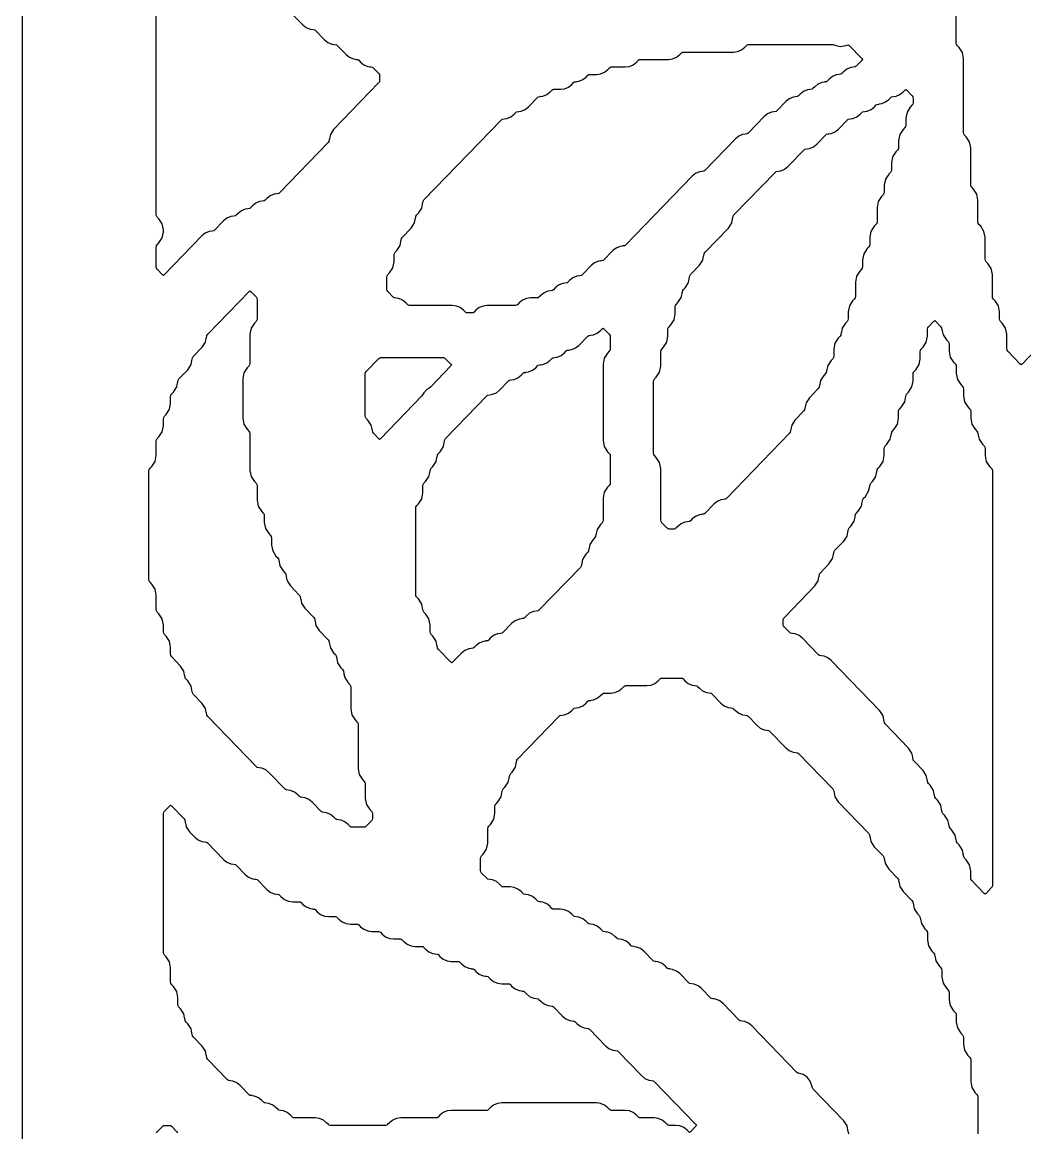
# Model space of a CAD drawing. Header units: millimetres. Extents: x 10 to 410, y 18 to 283.
# Drawn here: x 148 to 179.63, y 51.53 to 86.59 of the extents above; entities that cross this region are included whole.
import ezdxf

# ---------------------------------------------------------------- set-up
doc = ezdxf.new("R2010")
doc.units = ezdxf.units.MM
doc.layers.add('CUT', color=1, linetype='Continuous')

msp = doc.modelspace()

# ---------------------------------------------------------------- linework, layer by layer
at = {"layer": 'CUT'}
for points in [[(198.134, 24), (211.2679, 24), (211.2679, 144), (198.134, 144), (198.134, 147), (190.134, 147), (190.134, 144), (169.134, 144), (169.134, 147), (161.134, 147), (161.134, 144), (148, 144), (148, 24), (161.134, 24), (161.134, 21), (169.134, 21), (169.134, 24), (190.134, 24), (190.134, 21), (198.134, 21)], [(159.5055, 78.1658), (159.5055, 78.5401), (159.5142, 78.5847), (159.539, 78.6229), (159.5925, 78.6782), (159.6965, 78.8383), (159.733, 79.0257), (159.733, 79.2459), (159.7417, 79.2906), (159.7664, 79.3288), (159.8199, 79.3841), (159.924, 79.5442), (159.9484, 79.6698), (159.9512, 79.6692), (159.9691, 79.7612), (159.9939, 79.7993), (160.2748, 80.0899), (160.3788, 80.25), (160.4033, 80.3757), (160.4061, 80.3751), (160.424, 80.4671), (160.4488, 80.5052), (160.5022, 80.5605), (160.6063, 80.7206), (160.6307, 80.8463), (160.6335, 80.8457), (160.6514, 80.9377), (160.6762, 80.9758), (163.1213, 83.5053), (163.1464, 83.5252), (163.2112, 83.5339), (163.2109, 83.5363), (163.2921, 83.5472), (163.4148, 83.5993), (163.5194, 83.6819), (163.5762, 83.7406), (163.6013, 83.7604), (163.6661, 83.7692), (163.6658, 83.7716), (163.7469, 83.7825), (163.8697, 83.8345), (163.9743, 83.9172), (164.2585, 84.2112), (164.2836, 84.231), (164.3484, 84.2398), (164.3481, 84.2422), (164.4293, 84.2531), (164.552, 84.3051), (164.6566, 84.3878), (164.7134, 84.4465), (164.7385, 84.4663), (164.7701, 84.4706), (164.9794, 84.4706), (165.1116, 84.4884), (165.2343, 84.5404), (165.3389, 84.6231), (165.3957, 84.6818), (165.4208, 84.7016), (165.4856, 84.7103), (165.4853, 84.7127), (165.5665, 84.7237), (165.6892, 84.7757), (165.7938, 84.8584), (165.8506, 84.9171), (165.8757, 84.9369), (165.9073, 84.9412), (166.1166, 84.9412), (166.2488, 84.959), (166.3715, 85.011), (166.4761, 85.0937), (166.5329, 85.1524), (166.558, 85.1722), (166.5896, 85.1765), (167.0264, 85.1765), (167.1585, 85.1942), (167.2813, 85.2463), (167.3859, 85.329), (167.4427, 85.3877), (167.4677, 85.4075), (167.4994, 85.4118), (168.391, 85.4118), (168.5232, 85.4295), (168.6459, 85.4816), (168.7505, 85.5643), (168.8073, 85.623), (168.8324, 85.6428), (168.8641, 85.6471), (170.438, 85.6471), (170.5701, 85.6648), (170.6929, 85.7169), (170.7975, 85.7996), (170.8543, 85.8583), (170.8793, 85.8781), (170.911, 85.8824), (173.5733, 85.8824), (173.6056, 85.878), (173.6354, 85.8654), (173.8106, 85.8261), (173.9884, 85.8512), (174.0605, 85.8752), (174.0896, 85.8534), (174.4898, 85.4394), (174.5094, 85.4118), (174.4898, 85.3841), (174.3124, 85.2005), (174.2873, 85.1807), (174.2225, 85.172), (174.2228, 85.1696), (174.1416, 85.1587), (174.0189, 85.1066), (173.9143, 85.024), (173.8575, 84.9653), (173.8324, 84.9454), (173.7676, 84.9367), (173.7679, 84.9343), (173.6868, 84.9234), (173.564, 84.8713), (173.4594, 84.7887), (173.4026, 84.73), (173.3776, 84.7101), (173.3127, 84.7014), (173.313, 84.699), (173.2319, 84.6881), (173.1091, 84.636), (173.0045, 84.5534), (172.9478, 84.4947), (172.9227, 84.4748), (172.8578, 84.4661), (172.8581, 84.4637), (172.777, 84.4528), (172.6543, 84.4007), (172.5496, 84.3181), (172.4929, 84.2594), (172.4678, 84.2396), (172.4029, 84.2308), (172.4033, 84.2284), (172.3221, 84.2175), (172.1994, 84.1655), (172.0948, 84.0828), (171.8106, 83.7888), (171.7855, 83.769), (171.7206, 83.7602), (171.7209, 83.7578), (171.6398, 83.7469), (171.5171, 83.6949), (171.4124, 83.6122), (170.9008, 83.0829), (170.8757, 83.0631), (170.8109, 83.0544), (170.8112, 83.052), (170.73, 83.041), (170.6073, 82.989), (170.5027, 82.9063), (169.5362, 81.9064), (169.5111, 81.8866), (169.4462, 81.8779), (169.4465, 81.8755), (169.3654, 81.8646), (169.2427, 81.8125), (169.138, 81.7299), (167.0343, 79.5535), (167.0092, 79.5337), (166.9444, 79.5249), (166.9447, 79.5226), (166.8636, 79.5116), (166.7408, 79.4596), (166.6362, 79.3769), (166.352, 79.0829), (166.3269, 79.0631), (166.2621, 79.0544), (166.2624, 79.052), (166.1812, 79.041), (166.0585, 78.989), (165.9539, 78.9063), (165.6697, 78.6123), (165.6446, 78.5925), (165.5797, 78.5838), (165.5801, 78.5814), (165.4989, 78.5705), (165.3762, 78.5184), (165.2716, 78.4357), (165.2148, 78.377), (165.1897, 78.3572), (165.1249, 78.3485), (165.1252, 78.3461), (165.044, 78.3352), (164.9213, 78.2831), (164.8167, 78.2004), (164.7599, 78.1417), (164.7348, 78.1219), (164.67, 78.1132), (164.6703, 78.1108), (164.5892, 78.0999), (164.4664, 78.0478), (164.3618, 77.9651), (164.305, 77.9064), (164.28, 77.8866), (164.2483, 77.8824), (164.039, 77.8824), (163.9068, 77.8646), (163.7841, 77.8125), (163.6795, 77.7299), (163.6227, 77.6711), (163.5976, 77.6513), (163.566, 77.6471), (162.6743, 77.6471), (162.5422, 77.6293), (162.4195, 77.5772), (162.3148, 77.4946), (162.2581, 77.4358), (162.233, 77.416), (162.2013, 77.4118), (162.0408, 77.4118), (162.0092, 77.416), (161.9841, 77.4358), (161.9273, 77.4946), (161.8227, 77.5772), (161.7, 77.6293), (161.5678, 77.6471), (160.2213, 77.6471), (160.1897, 77.6513), (160.1646, 77.6711), (160.1078, 77.7299), (160.0032, 77.8125), (159.8804, 77.8646), (159.7993, 77.8755), (159.7996, 77.8779), (159.7348, 77.8866), (159.7097, 77.9064), (159.539, 78.083), (159.5142, 78.1212)], [(168.1482, 70.8717), (168.1482, 72.5037), (168.1118, 72.6911), (168.0078, 72.8512), (167.9543, 72.9065), (167.9295, 72.9447), (167.9208, 72.9894), (167.9208, 75.2459), (167.9295, 75.2906), (167.9543, 75.3288), (168.0078, 75.3841), (168.1118, 75.5442), (168.1482, 75.7316), (168.1482, 76.1871), (168.1569, 76.2318), (168.1817, 76.2699), (168.2352, 76.3252), (168.3392, 76.4853), (168.3757, 76.6727), (168.3757, 76.893), (168.3844, 76.9377), (168.4092, 76.9758), (168.4626, 77.0311), (168.5667, 77.1912), (168.6031, 77.3786), (168.6031, 77.5989), (168.6118, 77.6435), (168.6366, 77.6817), (168.6901, 77.737), (168.7941, 77.8971), (168.8186, 78.0227), (168.8214, 78.0222), (168.8393, 78.1141), (168.8641, 78.1523), (168.9175, 78.2076), (169.0216, 78.3677), (169.046, 78.4933), (169.0488, 78.4928), (169.0667, 78.5847), (169.0915, 78.6229), (169.3724, 78.9135), (169.4764, 79.0736), (169.5009, 79.1992), (169.5037, 79.1987), (169.5216, 79.2906), (169.5464, 79.3288), (170.2822, 80.0899), (170.3862, 80.25), (170.4106, 80.3757), (170.4135, 80.3751), (170.4313, 80.4671), (170.4561, 80.5052), (171.764, 81.8583), (171.7891, 81.8781), (171.854, 81.8868), (171.8536, 81.8892), (171.9348, 81.9001), (172.0575, 81.9522), (172.1621, 82.0349), (172.6738, 82.5642), (172.6989, 82.584), (172.7637, 82.5927), (172.7634, 82.5951), (172.8445, 82.606), (172.9673, 82.6581), (173.0719, 82.7407), (173.3561, 83.0347), (173.3812, 83.0546), (173.446, 83.0633), (173.4457, 83.0657), (173.5269, 83.0766), (173.6496, 83.1287), (173.7542, 83.2113), (174.0384, 83.5053), (174.0635, 83.5252), (174.1284, 83.5339), (174.128, 83.5363), (174.2092, 83.5472), (174.3319, 83.5993), (174.4365, 83.6819), (174.4933, 83.7406), (174.5184, 83.7604), (174.5832, 83.7692), (174.5829, 83.7716), (174.6641, 83.7825), (174.7868, 83.8345), (174.8914, 83.9172), (174.9482, 83.9759), (174.9733, 83.9957), (175.0381, 84.0045), (175.0378, 84.0069), (175.1189, 84.0178), (175.2417, 84.0698), (175.3463, 84.1525), (175.4031, 84.2112), (175.4281, 84.231), (175.493, 84.2398), (175.4927, 84.2422), (175.5738, 84.2531), (175.6966, 84.3051), (175.8012, 84.3878), (175.8533, 84.4417), (175.8812, 84.4626), (175.9092, 84.4417), (176.0752, 84.2699), (176.1, 84.2318), (176.1087, 84.1871), (176.1087, 84.0482), (176.1, 84.0035), (176.0752, 83.9654), (176.0217, 83.9101), (175.9177, 83.75), (175.8812, 83.5626), (175.8812, 83.3423), (175.8725, 83.2976), (175.8477, 83.2595), (175.7943, 83.2042), (175.6902, 83.0441), (175.6538, 82.8567), (175.6538, 82.6364), (175.6451, 82.5917), (175.6203, 82.5536), (175.5668, 82.4983), (175.4628, 82.3382), (175.4263, 82.1508), (175.4263, 81.9305), (175.4176, 81.8859), (175.3929, 81.8477), (175.3394, 81.7924), (175.2353, 81.6323), (175.1989, 81.4449), (175.1989, 81.2246), (175.1902, 81.18), (175.1654, 81.1418), (175.1119, 81.0865), (175.0079, 80.9264), (174.9715, 80.739), (174.9715, 80.2835), (174.9628, 80.2388), (174.938, 80.2007), (174.8845, 80.1453), (174.7805, 79.9853), (174.744, 79.7978), (174.744, 79.5776), (174.7353, 79.5329), (174.7105, 79.4948), (174.6571, 79.4395), (174.553, 79.2794), (174.5166, 79.092), (174.5166, 78.8717), (174.5079, 78.827), (174.4831, 78.7889), (174.4296, 78.7336), (174.3256, 78.5735), (174.2891, 78.3861), (174.2891, 77.9305), (174.2804, 77.8859), (174.2556, 77.8477), (174.2022, 77.7924), (174.0981, 77.6323), (174.0617, 77.4449), (174.0617, 77.2246), (174.053, 77.18), (174.0282, 77.1418), (173.9747, 77.0865), (173.8707, 76.9264), (173.8463, 76.8008), (173.8434, 76.8013), (173.8256, 76.7094), (173.8008, 76.6712), (173.7473, 76.6159), (173.6433, 76.4558), (173.6068, 76.2684), (173.6068, 76.0482), (173.5981, 76.0035), (173.5733, 75.9654), (173.5199, 75.9101), (173.4158, 75.75), (173.3914, 75.6243), (173.3886, 75.6249), (173.3707, 75.5329), (173.3459, 75.4948), (173.2924, 75.4395), (173.1884, 75.2794), (173.1639, 75.1537), (173.1611, 75.1543), (173.1432, 75.0623), (173.1184, 75.0242), (172.8375, 74.7336), (172.7335, 74.5735), (172.7091, 74.4479), (172.7062, 74.4484), (172.6884, 74.3565), (172.6636, 74.3183), (172.3827, 74.0277), (172.2786, 73.8676), (172.2542, 73.742), (172.2514, 73.7425), (172.2335, 73.6506), (172.2087, 73.6124), (170.2185, 71.5535), (170.1934, 71.5337), (170.1285, 71.5249), (170.1289, 71.5226), (170.0477, 71.5116), (169.925, 71.4596), (169.8204, 71.3769), (169.5362, 71.0829), (169.5111, 71.0631), (169.4462, 71.0544), (169.4465, 71.052), (169.3654, 71.041), (169.2427, 70.989), (169.138, 70.9063), (169.0813, 70.8476), (169.0562, 70.8278), (168.9913, 70.8191), (168.9917, 70.8167), (168.9105, 70.8058), (168.7878, 70.7537), (168.6832, 70.671), (168.6264, 70.6123), (168.6013, 70.5925), (168.5696, 70.5882), (168.4092, 70.5882), (168.3775, 70.5925), (168.3524, 70.6123), (168.1817, 70.7889), (168.1569, 70.827)], [(153.2241, 75.6194), (153.3282, 75.7794), (153.3526, 75.9051), (153.3554, 75.9045), (153.3733, 75.9965), (153.3981, 76.0346), (153.679, 76.3252), (153.7831, 76.4853), (153.8075, 76.611), (153.8103, 76.6104), (153.8282, 76.7024), (153.853, 76.7405), (155.1562, 78.0887), (155.1842, 78.1096), (155.2121, 78.0887), (155.3781, 77.917), (155.4029, 77.8788), (155.4116, 77.8342), (155.4116, 77.2246), (155.4029, 77.18), (155.3781, 77.1418), (155.3247, 77.0865), (155.2206, 76.9264), (155.1842, 76.739), (155.1842, 75.8129), (155.1755, 75.7682), (155.1507, 75.7301), (155.0972, 75.6748), (154.9932, 75.5147), (154.9567, 75.3273), (154.9567, 74.0845), (154.9932, 73.8971), (155.0972, 73.737), (155.1507, 73.6817), (155.1755, 73.6435), (155.1842, 73.5989), (155.1842, 72.4374), (155.2206, 72.25), (155.3247, 72.0899), (155.3781, 72.0346), (155.4029, 71.9965), (155.4116, 71.9518), (155.4116, 71.4963), (155.4481, 71.3089), (155.5521, 71.1488), (155.6056, 71.0935), (155.6304, 71.0553), (155.639, 71.0106), (155.639, 70.7904), (155.6755, 70.603), (155.7795, 70.4429), (155.833, 70.3876), (155.8578, 70.3494), (155.8665, 70.3048), (155.8665, 70.0845), (155.9029, 69.8971), (156.007, 69.737), (156.0604, 69.6817), (156.0852, 69.6435), (156.1031, 69.5516), (156.1059, 69.5521), (156.1304, 69.4265), (156.2344, 69.2664), (156.2879, 69.2111), (156.3127, 69.173), (156.3306, 69.081), (156.3334, 69.0816), (156.3578, 68.9559), (156.4619, 68.7958), (156.7428, 68.5052), (156.7676, 68.4671), (156.7854, 68.3751), (156.7883, 68.3757), (156.8127, 68.25), (156.9167, 68.0899), (157.1976, 67.7993), (157.2224, 67.7612), (157.2403, 67.6692), (157.2431, 67.6698), (157.2676, 67.5442), (157.3716, 67.3841), (157.6525, 67.0935), (157.6773, 67.0553), (157.6952, 66.9634), (157.698, 66.9639), (157.7225, 66.8383), (157.8265, 66.6782), (157.88, 66.6229), (157.9048, 66.5847), (157.9226, 66.4928), (157.9255, 66.4933), (157.9499, 66.3677), (158.0539, 66.2076), (158.1074, 66.1523), (158.1322, 66.1141), (158.1501, 66.0222), (158.1529, 66.0227), (158.1773, 65.8971), (158.2814, 65.737), (158.3348, 65.6817), (158.3596, 65.6435), (158.3683, 65.5989), (158.3683, 64.908), (158.4048, 64.7206), (158.5088, 64.5605), (158.5623, 64.5052), (158.5871, 64.4671), (158.5958, 64.4224), (158.5958, 63.0257), (158.6322, 62.8383), (158.7363, 62.6782), (158.7897, 62.6229), (158.8145, 62.5847), (158.8232, 62.5401), (158.8232, 62.0845), (158.8597, 61.8971), (158.9637, 61.737), (159.0172, 61.6817), (159.042, 61.6435), (159.0506, 61.5989), (159.0506, 61.4599), (159.042, 61.4153), (159.0172, 61.3771), (158.8465, 61.2005), (158.8214, 61.1807), (158.7897, 61.1765), (158.4018, 61.1765), (158.3701, 61.1807), (158.3451, 61.2005), (158.2883, 61.2593), (158.1837, 61.3419), (158.0609, 61.394), (157.9798, 61.4049), (157.9801, 61.4073), (157.9153, 61.416), (157.8902, 61.4358), (157.8334, 61.4946), (157.7288, 61.5772), (157.606, 61.6293), (157.5249, 61.6402), (157.5252, 61.6426), (157.4604, 61.6513), (157.4353, 61.6711), (157.1511, 61.9651), (157.0465, 62.0478), (156.9237, 62.0999), (156.8426, 62.1108), (156.8429, 62.1132), (156.7781, 62.1219), (156.753, 62.1417), (156.6962, 62.2004), (156.5916, 62.2831), (156.4688, 62.3352), (156.3877, 62.3461), (156.388, 62.3485), (156.3232, 62.3572), (156.2981, 62.377), (155.7864, 62.9063), (155.6818, 62.989), (155.5591, 63.041), (155.4779, 63.052), (155.4783, 63.0544), (155.4134, 63.0631), (155.3883, 63.0829), (153.853, 64.6712), (153.8282, 64.7094), (153.8103, 64.8013), (153.8075, 64.8008), (153.7831, 64.9264), (153.679, 65.0865), (153.3981, 65.3771), (153.3733, 65.4153), (153.3554, 65.5072), (153.3526, 65.5067), (153.3282, 65.6323), (153.2241, 65.7924), (153.1707, 65.8477), (153.1459, 65.8859), (153.128, 65.9778), (153.1252, 65.9773), (153.1007, 66.1029), (152.9967, 66.263), (152.7158, 66.5536), (152.691, 66.5917), (152.6823, 66.6364), (152.6823, 66.8567), (152.6459, 67.0441), (152.5418, 67.2042), (152.4884, 67.2595), (152.4636, 67.2976), (152.4549, 67.3423), (152.4549, 67.5626), (152.4184, 67.75), (152.3144, 67.9101), (152.2609, 67.9654), (152.2361, 68.0035), (152.2274, 68.0482), (152.2274, 68.5037), (152.191, 68.6911), (152.0869, 68.8512), (152.0335, 68.9065), (152.0087, 68.9447), (152, 68.9894), (152, 72.4224), (152.0087, 72.4671), (152.0335, 72.5052), (152.0869, 72.5605), (152.191, 72.7206), (152.2274, 72.908), (152.2274, 73.3636), (152.2361, 73.4083), (152.2609, 73.4464), (152.3144, 73.5017), (152.4184, 73.6618), (152.4549, 73.8492), (152.4549, 74.0695), (152.4636, 74.1141), (152.4884, 74.1523), (152.5418, 74.2076), (152.6459, 74.3677), (152.6823, 74.5551), (152.6823, 74.7754), (152.691, 74.82), (152.7158, 74.8582), (152.7693, 74.9135), (152.8733, 75.0736), (152.8977, 75.1992), (152.9006, 75.1987), (152.9184, 75.2906), (152.9432, 75.3288)], [(172.0147, 67.5776), (172.0147, 67.7165), (172.0234, 67.7612), (172.0482, 67.7993), (173.0114, 68.7958), (173.1155, 68.9559), (173.1399, 69.0816), (173.1427, 69.081), (173.1606, 69.173), (173.1854, 69.2111), (173.4663, 69.5017), (173.5704, 69.6618), (173.5948, 69.7874), (173.5976, 69.7869), (173.6155, 69.8788), (173.6403, 69.917), (173.9212, 70.2076), (174.0252, 70.3677), (174.0497, 70.4933), (174.0525, 70.4928), (174.0704, 70.5847), (174.0952, 70.6229), (174.1486, 70.6782), (174.2527, 70.8383), (174.2771, 70.9639), (174.2799, 70.9634), (174.2978, 71.0553), (174.3226, 71.0935), (174.3761, 71.1488), (174.4801, 71.3089), (174.5046, 71.4345), (174.5074, 71.4339), (174.5253, 71.5259), (174.5501, 71.564), (174.6035, 71.6194), (174.7076, 71.7794), (174.732, 71.9051), (174.7348, 71.9045), (174.7527, 71.9965), (174.7775, 72.0346), (174.831, 72.0899), (174.935, 72.25), (174.9594, 72.3757), (174.9623, 72.3751), (174.9801, 72.4671), (175.0049, 72.5052), (175.0584, 72.5605), (175.1624, 72.7206), (175.1989, 72.908), (175.1989, 73.1283), (175.2076, 73.173), (175.2324, 73.2111), (175.2858, 73.2664), (175.3899, 73.4265), (175.4143, 73.5521), (175.4171, 73.5516), (175.435, 73.6435), (175.4598, 73.6817), (175.5133, 73.737), (175.6173, 73.8971), (175.6538, 74.0845), (175.6538, 74.3048), (175.6625, 74.3494), (175.6873, 74.3876), (175.7407, 74.4429), (175.8448, 74.603), (175.8692, 74.7286), (175.872, 74.7281), (175.8899, 74.82), (175.9147, 74.8582), (175.9682, 74.9135), (176.0722, 75.0736), (176.1087, 75.261), (176.1087, 75.4812), (176.1173, 75.5259), (176.1421, 75.564), (176.1956, 75.6194), (176.2996, 75.7794), (176.3361, 75.9669), (176.3361, 76.1871), (176.3448, 76.2318), (176.3696, 76.2699), (176.423, 76.3252), (176.5271, 76.4853), (176.5635, 76.6727), (176.5635, 76.893), (176.5722, 76.9377), (176.597, 76.9758), (176.763, 77.1476), (176.791, 77.1685), (176.8189, 77.1476), (176.9849, 76.9758), (177.0097, 76.9377), (177.0276, 76.8457), (177.0304, 76.8463), (177.0549, 76.7206), (177.1589, 76.5605), (177.2124, 76.5052), (177.2372, 76.4671), (177.2459, 76.4224), (177.2459, 76.2022), (177.2823, 76.0147), (177.3864, 75.8547), (177.4398, 75.7993), (177.4646, 75.7612), (177.4733, 75.7165), (177.4733, 75.4963), (177.5097, 75.3089), (177.6138, 75.1488), (177.6673, 75.0935), (177.692, 75.0553), (177.7007, 75.0106), (177.7007, 74.7904), (177.7372, 74.603), (177.8412, 74.4429), (177.8947, 74.3876), (177.9195, 74.3494), (177.9282, 74.3048), (177.9282, 74.0845), (177.9646, 73.8971), (178.0687, 73.737), (178.1221, 73.6817), (178.1469, 73.6435), (178.1648, 73.5516), (178.1676, 73.5521), (178.1921, 73.4265), (178.2961, 73.2664), (178.3496, 73.2111), (178.3744, 73.173), (178.3831, 73.1283), (178.3831, 72.908), (178.4195, 72.7206), (178.5236, 72.5605), (178.577, 72.5052), (178.6018, 72.4671), (178.6105, 72.4224), (178.6105, 59.3423), (178.6018, 59.2976), (178.577, 59.2595), (178.411, 59.0877), (178.3831, 59.0668), (178.3551, 59.0877), (177.9617, 59.4948), (177.9369, 59.5329), (177.9282, 59.5776), (177.9282, 59.7978), (177.8917, 59.9853), (177.7877, 60.1453), (177.7342, 60.2007), (177.7094, 60.2388), (177.6915, 60.3308), (177.6887, 60.3302), (177.6643, 60.4558), (177.5602, 60.6159), (177.5068, 60.6712), (177.482, 60.7094), (177.4641, 60.8013), (177.4613, 60.8008), (177.4368, 60.9264), (177.3328, 61.0865), (177.2793, 61.1418), (177.2545, 61.18), (177.2367, 61.2719), (177.2338, 61.2714), (177.2094, 61.397), (177.1054, 61.5571), (177.0519, 61.6124), (177.0271, 61.6506), (177.0092, 61.7425), (177.0064, 61.742), (176.982, 61.8676), (176.8779, 62.0277), (176.8245, 62.083), (176.7997, 62.1212), (176.7818, 62.2131), (176.779, 62.2126), (176.7545, 62.3382), (176.6505, 62.4983), (176.597, 62.5536), (176.5722, 62.5917), (176.5543, 62.6837), (176.5515, 62.6832), (176.5271, 62.8088), (176.423, 62.9689), (176.1421, 63.2595), (176.1173, 63.2976), (176.0995, 63.3896), (176.0966, 63.389), (176.0722, 63.5147), (175.9682, 63.6748), (175.2324, 64.436), (175.2076, 64.4741), (175.1897, 64.5661), (175.1869, 64.5655), (175.1624, 64.6911), (175.0584, 64.8512), (173.5268, 66.4357), (173.4222, 66.5184), (173.2994, 66.5705), (173.2183, 66.5814), (173.2186, 66.5838), (173.1537, 66.5925), (173.1287, 66.6123), (172.617, 67.1416), (172.5124, 67.2243), (172.3897, 67.2763), (172.3085, 67.2873), (172.3088, 67.2897), (172.244, 67.2984), (172.2189, 67.3182), (172.0482, 67.4948), (172.0234, 67.5329)], [(160.424, 68.4741), (160.4153, 68.5188), (160.4153, 71.2459), (160.424, 71.2906), (160.4488, 71.3288), (160.5022, 71.3841), (160.6063, 71.5442), (160.6427, 71.7316), (160.6427, 71.9518), (160.6514, 71.9965), (160.6762, 72.0346), (160.7297, 72.0899), (160.8337, 72.25), (160.8581, 72.3757), (160.861, 72.3751), (160.8789, 72.4671), (160.9036, 72.5052), (160.9571, 72.5605), (161.0612, 72.7206), (161.0856, 72.8463), (161.0884, 72.8457), (161.1063, 72.9377), (161.1311, 72.9758), (161.1845, 73.0311), (161.2886, 73.1912), (161.313, 73.3168), (161.3158, 73.3163), (161.3337, 73.4083), (161.3585, 73.4464), (162.6664, 74.7995), (162.6915, 74.8193), (162.7564, 74.828), (162.756, 74.8304), (162.8372, 74.8413), (162.9599, 74.8934), (163.0645, 74.976), (163.3487, 75.27), (163.3738, 75.2899), (163.4387, 75.2986), (163.4383, 75.301), (163.5195, 75.3119), (163.6422, 75.364), (163.7469, 75.4466), (163.8036, 75.5053), (163.8287, 75.5252), (163.8936, 75.5339), (163.8932, 75.5363), (163.9744, 75.5472), (164.0971, 75.5993), (164.2017, 75.6819), (164.2585, 75.7406), (164.2836, 75.7604), (164.3484, 75.7692), (164.3481, 75.7716), (164.4293, 75.7825), (164.552, 75.8345), (164.6566, 75.9172), (164.7134, 75.9759), (164.7385, 75.9957), (164.8033, 76.0045), (164.803, 76.0069), (164.8841, 76.0178), (165.0069, 76.0698), (165.1115, 76.1525), (165.1683, 76.2112), (165.1933, 76.231), (165.2582, 76.2398), (165.2579, 76.2422), (165.339, 76.2531), (165.4618, 76.3051), (165.5664, 76.3878), (165.8506, 76.6818), (165.8757, 76.7016), (165.9405, 76.7103), (165.9402, 76.7127), (166.0213, 76.7237), (166.1441, 76.7757), (166.2487, 76.8584), (166.3008, 76.9123), (166.3287, 76.9332), (166.3567, 76.9123), (166.5227, 76.7405), (166.5475, 76.7024), (166.5562, 76.6577), (166.5562, 76.2835), (166.5475, 76.2388), (166.5227, 76.2007), (166.4692, 76.1453), (166.3652, 75.9853), (166.3287, 75.7978), (166.3287, 73.3786), (166.3652, 73.1912), (166.4692, 73.0311), (166.5227, 72.9758), (166.5475, 72.9377), (166.5562, 72.893), (166.5562, 72.0482), (166.5475, 72.0035), (166.5227, 71.9654), (166.4692, 71.9101), (166.3652, 71.75), (166.3287, 71.5626), (166.3287, 70.8717), (166.32, 70.827), (166.2952, 70.7889), (166.2418, 70.7336), (166.1377, 70.5735), (166.1133, 70.4479), (166.1105, 70.4484), (166.0926, 70.3565), (166.0678, 70.3183), (166.0143, 70.263), (165.9103, 70.1029), (165.8859, 69.9773), (165.883, 69.9778), (165.8652, 69.8859), (165.8404, 69.8477), (165.7869, 69.7924), (165.6829, 69.6323), (165.6584, 69.5067), (165.6556, 69.5072), (165.6377, 69.4153), (165.6129, 69.3771), (164.305, 68.0241), (164.28, 68.0043), (164.2151, 67.9955), (164.2154, 67.9931), (164.1343, 67.9822), (164.0115, 67.9302), (163.9069, 67.8475), (163.8502, 67.7888), (163.8251, 67.769), (163.7602, 67.7602), (163.7605, 67.7578), (163.6794, 67.7469), (163.5567, 67.6949), (163.452, 67.6122), (163.1678, 67.3182), (163.1428, 67.2984), (163.0779, 67.2897), (163.0782, 67.2873), (162.9971, 67.2763), (162.8743, 67.2243), (162.7697, 67.1416), (162.713, 67.0829), (162.6879, 67.0631), (162.623, 67.0544), (162.6233, 67.052), (162.5422, 67.041), (162.4195, 66.989), (162.3148, 66.9063), (162.2581, 66.8476), (162.233, 66.8278), (162.1681, 66.8191), (162.1685, 66.8167), (162.0873, 66.8058), (161.9646, 66.7537), (161.86, 66.671), (161.5804, 66.3818), (161.5525, 66.361), (161.5245, 66.3818), (161.1311, 66.7889), (161.1063, 66.827), (161.0884, 66.919), (161.0856, 66.9184), (161.0612, 67.0441), (160.9571, 67.2042), (160.9036, 67.2595), (160.8789, 67.2976), (160.8702, 67.3423), (160.8702, 67.5626), (160.8337, 67.75), (160.7297, 67.9101), (160.6762, 67.9654), (160.6514, 68.0035), (160.6335, 68.0955), (160.6307, 68.0949), (160.6063, 68.2206), (160.5022, 68.3806), (160.4488, 68.436)], [(158.8319, 74.1212), (158.8232, 74.1658), (158.8232, 75.4812), (158.8319, 75.5259), (158.8567, 75.564), (159.2548, 75.9759), (159.2799, 75.9957), (159.3116, 76), (161.2916, 76), (161.3232, 75.9957), (161.3483, 75.9759), (161.5257, 75.7924), (161.5453, 75.7647), (161.5257, 75.737), (160.8934, 75.0829), (160.8368, 75.0382), (160.7712, 74.998), (160.6732, 74.8873), (160.6092, 74.7889), (159.306, 73.4407), (159.2781, 73.4198), (159.2501, 73.4407), (159.0841, 73.6124), (159.0593, 73.6506), (159.0414, 73.7425), (159.0386, 73.742), (159.0142, 73.8676), (158.9101, 74.0277), (158.8567, 74.083)], [(153.1464, 61.3163), (153.1492, 61.3168), (153.1737, 61.1912), (153.2777, 61.0311), (153.4447, 60.8584), (153.5493, 60.7757), (153.672, 60.7237), (153.7532, 60.7127), (153.7529, 60.7103), (153.8177, 60.7016), (153.8428, 60.6818), (154.3544, 60.1525), (154.4591, 60.0698), (154.5818, 60.0178), (154.6629, 60.0069), (154.6626, 60.0045), (154.7275, 59.9957), (154.7526, 59.9759), (155.0368, 59.6819), (155.1414, 59.5993), (155.2641, 59.5472), (155.3453, 59.5363), (155.3449, 59.5339), (155.4098, 59.5252), (155.4349, 59.5053), (155.7191, 59.2113), (155.8237, 59.1287), (155.9464, 59.0766), (156.0276, 59.0657), (156.0273, 59.0633), (156.0921, 59.0546), (156.1172, 59.0347), (156.174, 58.976), (156.2786, 58.8934), (156.4013, 58.8413), (156.5335, 58.8235), (156.7428, 58.8235), (156.7744, 58.8193), (156.7995, 58.7995), (156.8563, 58.7407), (156.9609, 58.6581), (157.0836, 58.606), (157.1648, 58.5951), (157.1645, 58.5927), (157.2293, 58.584), (157.2544, 58.5642), (157.3112, 58.5054), (157.4158, 58.4228), (157.5385, 58.3707), (157.6707, 58.3529), (157.88, 58.3529), (157.9116, 58.3487), (157.9367, 58.3289), (157.9935, 58.2701), (158.0981, 58.1875), (158.2208, 58.1354), (158.353, 58.1176), (158.5623, 58.1176), (158.594, 58.1134), (158.619, 58.0936), (158.6758, 58.0349), (158.7804, 57.9522), (158.9032, 57.9001), (159.0353, 57.8824), (159.2446, 57.8824), (159.2763, 57.8781), (159.3014, 57.8583), (159.3581, 57.7996), (159.4627, 57.7169), (159.5855, 57.6648), (159.7176, 57.6471), (159.9269, 57.6471), (159.9586, 57.6428), (159.9837, 57.623), (160.0404, 57.5643), (160.1451, 57.4816), (160.2678, 57.4295), (160.3999, 57.4118), (160.6092, 57.4118), (160.6409, 57.4075), (160.666, 57.3877), (160.7228, 57.329), (160.8274, 57.2463), (160.9501, 57.1942), (161.0313, 57.1833), (161.0309, 57.1809), (161.0958, 57.1722), (161.1209, 57.1524), (161.1776, 57.0937), (161.2823, 57.011), (161.405, 56.959), (161.5371, 56.9412), (161.7464, 56.9412), (161.7781, 56.9369), (161.8032, 56.9171), (161.86, 56.8584), (161.9646, 56.7757), (162.0873, 56.7237), (162.1685, 56.7127), (162.1681, 56.7103), (162.233, 56.7016), (162.2581, 56.6818), (162.3148, 56.6231), (162.4195, 56.5404), (162.5422, 56.4884), (162.6233, 56.4774), (162.623, 56.4751), (162.6879, 56.4663), (162.713, 56.4465), (162.7697, 56.3878), (162.8743, 56.3051), (162.9971, 56.2531), (163.1292, 56.2353), (163.3385, 56.2353), (163.3702, 56.231), (163.3953, 56.2112), (163.452, 56.1525), (163.5567, 56.0698), (163.6794, 56.0178), (163.7605, 56.0069), (163.7602, 56.0045), (163.8251, 55.9957), (163.8502, 55.9759), (163.9069, 55.9172), (164.0115, 55.8345), (164.1343, 55.7825), (164.2154, 55.7716), (164.2151, 55.7692), (164.28, 55.7604), (164.305, 55.7406), (164.3618, 55.6819), (164.4664, 55.5993), (164.5892, 55.5472), (164.6703, 55.5363), (164.67, 55.5339), (164.7348, 55.5252), (164.7599, 55.5053), (165.0441, 55.2113), (165.1487, 55.1287), (165.2715, 55.0766), (165.3526, 55.0657), (165.3523, 55.0633), (165.4172, 55.0546), (165.4422, 55.0347), (165.499, 54.976), (165.6036, 54.8934), (165.7264, 54.8413), (165.8075, 54.8304), (165.8072, 54.828), (165.872, 54.8193), (165.8971, 54.7995), (166.4088, 54.2701), (166.5134, 54.1875), (166.6361, 54.1354), (166.7173, 54.1245), (166.7169, 54.1221), (166.7818, 54.1134), (166.8069, 54.0936), (167.546, 53.329), (167.6506, 53.2463), (167.7733, 53.1942), (167.8545, 53.1833), (167.8541, 53.1809), (167.919, 53.1722), (167.9441, 53.1524), (169.2587, 51.7924), (169.2782, 51.7647), (169.2587, 51.737), (169.086, 51.5583), (169.058, 51.5374), (169.0301, 51.5583), (168.978, 51.6122), (168.8734, 51.6949), (168.7506, 51.7469), (168.6185, 51.7647), (168.4092, 51.7647), (168.3775, 51.769), (168.3524, 51.7888), (168.2957, 51.8475), (168.191, 51.9302), (168.0683, 51.9822), (167.9362, 52), (167.4994, 52), (167.4677, 52.0043), (167.4427, 52.0241), (167.3859, 52.0828), (167.2813, 52.1655), (167.1585, 52.2175), (167.0264, 52.2353), (166.5896, 52.2353), (166.558, 52.2396), (166.5329, 52.2594), (166.4761, 52.3181), (166.3715, 52.4007), (166.2488, 52.4528), (166.1166, 52.4706), (163.1292, 52.4706), (162.9971, 52.4528), (162.8743, 52.4007), (162.7697, 52.3181), (162.713, 52.2594), (162.6879, 52.2396), (162.6562, 52.2353), (161.5371, 52.2353), (161.405, 52.2175), (161.2823, 52.1655), (161.1776, 52.0828), (161.1209, 52.0241), (161.0958, 52.0043), (161.0641, 52), (159.9451, 52), (159.8129, 51.9822), (159.6902, 51.9302), (159.5856, 51.8475), (159.5288, 51.7888), (159.5037, 51.769), (159.472, 51.7647), (157.7195, 51.7647), (157.6878, 51.769), (157.6627, 51.7888), (157.606, 51.8475), (157.5014, 51.9302), (157.3786, 51.9822), (157.2465, 52), (156.5823, 52), (156.5506, 52.0043), (156.5255, 52.0241), (156.4688, 52.0828), (156.3642, 52.1655), (156.2414, 52.2175), (156.1603, 52.2284), (156.1606, 52.2308), (156.0957, 52.2396), (156.0707, 52.2594), (156.0139, 52.3181), (155.9093, 52.4007), (155.7865, 52.4528), (155.7054, 52.4637), (155.7057, 52.4661), (155.6408, 52.4748), (155.6158, 52.4947), (155.559, 52.5534), (155.4544, 52.636), (155.3316, 52.6881), (155.2505, 52.699), (155.2508, 52.7014), (155.186, 52.7101), (155.1609, 52.73), (154.8767, 53.024), (154.7721, 53.1066), (154.6493, 53.1587), (154.5682, 53.1696), (154.5685, 53.172), (154.5036, 53.1807), (154.4786, 53.2005), (153.853, 53.8477), (153.8282, 53.8859), (153.8103, 53.9778), (153.8075, 53.9773), (153.7831, 54.1029), (153.679, 54.263), (153.3981, 54.5536), (153.3733, 54.5917), (153.3554, 54.6837), (153.3526, 54.6832), (153.3282, 54.8088), (153.2241, 54.9689), (153.1707, 55.0242), (153.1459, 55.0623), (153.128, 55.1543), (153.1252, 55.1537), (153.1007, 55.2794), (152.9967, 55.4395), (152.9432, 55.4948), (152.9184, 55.5329), (152.9098, 55.5776), (152.9098, 55.7978), (152.8733, 55.9853), (152.7693, 56.1453), (152.7158, 56.2007), (152.691, 56.2388), (152.6823, 56.2835), (152.6823, 56.739), (152.6459, 56.9264), (152.5418, 57.0865), (152.4884, 57.1418), (152.4636, 57.18), (152.4549, 57.2246), (152.4549, 61.5989), (152.4636, 61.6435), (152.4884, 61.6817), (152.6544, 61.8534), (152.6823, 61.8743), (152.7103, 61.8534), (153.1037, 61.4464), (153.1285, 61.4083)]]:
    msp.add_lwpolyline(points, close=True, dxfattribs=at)
for points in [[(179.9417, 76.2007), (179.5482, 75.7936), (179.5203, 75.7727), (179.4923, 75.7936), (179.0989, 76.2007), (179.0741, 76.2388), (179.0654, 76.2835), (179.0654, 76.739), (179.0289, 76.9264), (178.9249, 77.0865), (178.8714, 77.1418), (178.8466, 77.18), (178.8379, 77.2246), (178.8379, 77.4449), (178.8015, 77.6323), (178.6974, 77.7924), (178.644, 77.8477), (178.6192, 77.8859), (178.6105, 77.9305), (178.6105, 78.6214), (178.574, 78.8088), (178.47, 78.9689), (178.4165, 79.0242), (178.3917, 79.0623), (178.3831, 79.107), (178.3831, 79.7978), (178.3466, 79.9853), (178.2426, 80.1453), (178.1891, 80.2007), (178.1643, 80.2388), (178.1556, 80.2835), (178.1556, 80.9743), (178.1192, 81.1617), (178.0151, 81.3218), (177.9617, 81.3771), (177.9369, 81.4153), (177.9282, 81.4599), (177.9282, 82.6214), (177.8917, 82.8088), (177.7877, 82.9689), (177.7342, 83.0242), (177.7094, 83.0623), (177.7007, 83.107), (177.7007, 85.4449), (177.6643, 85.6323), (177.5602, 85.7924), (177.5068, 85.8477), (177.482, 85.8859), (177.4733, 85.9305), (177.4733, 88.893)], [(156.007, 87.3841), (156.8563, 86.5054), (156.9609, 86.4228), (157.0836, 86.3707), (157.1648, 86.3598), (157.1645, 86.3574), (157.2293, 86.3487), (157.2544, 86.3289), (157.5386, 86.0349), (157.6432, 85.9522), (157.766, 85.9001), (157.8471, 85.8892), (157.8468, 85.8868), (157.9116, 85.8781), (157.9367, 85.8583), (158.2209, 85.5643), (158.3255, 85.4816), (158.4483, 85.4295), (158.5294, 85.4186), (158.5291, 85.4162), (158.594, 85.4075), (158.619, 85.3877), (158.6758, 85.329), (158.7804, 85.2463), (158.9032, 85.1942), (158.9843, 85.1833), (158.984, 85.1809), (159.0488, 85.1722), (159.0739, 85.1524), (159.2446, 84.9758), (159.2694, 84.9377), (159.2781, 84.893), (159.2781, 84.7541), (159.2694, 84.7094), (159.2446, 84.6712), (157.8265, 83.2042), (157.7225, 83.0441), (157.698, 82.9184), (157.6952, 82.919), (157.6773, 82.827), (157.6525, 82.7889), (156.1172, 81.2005), (156.0921, 81.1807), (156.0273, 81.172), (156.0276, 81.1696), (155.9464, 81.1587), (155.8237, 81.1066), (155.7191, 81.024), (155.6623, 80.9653), (155.6372, 80.9454), (155.5724, 80.9367), (155.5727, 80.9343), (155.4916, 80.9234), (155.3688, 80.8713), (155.2642, 80.7887), (155.2074, 80.73), (155.1824, 80.7101), (155.1175, 80.7014), (155.1178, 80.699), (155.0367, 80.6881), (154.9139, 80.636), (154.8093, 80.5534), (154.7526, 80.4947), (154.7275, 80.4748), (154.6626, 80.4661), (154.6629, 80.4637), (154.5818, 80.4528), (154.4591, 80.4007), (154.3544, 80.3181), (154.0702, 80.0241), (154.0452, 80.0043), (153.9803, 79.9955), (153.9806, 79.9931), (153.8995, 79.9822), (153.7767, 79.9302), (153.6721, 79.8475), (152.4828, 78.6171), (152.4549, 78.5963), (152.4269, 78.6171), (152.2609, 78.7889), (152.2361, 78.827), (152.2274, 78.8717), (152.2274, 79.4812), (152.2361, 79.5259), (152.2609, 79.564), (152.3144, 79.6194), (152.4184, 79.7794), (152.4549, 79.9669), (152.4549, 80.0331), (152.4184, 80.2206), (152.3144, 80.3806), (152.2609, 80.436), (152.2361, 80.4741), (152.2274, 80.5188), (152.2274, 88.5037)], [(174.0952, 51.4948), (174.0704, 51.5329), (174.0525, 51.6249), (174.0497, 51.6243), (174.0252, 51.75), (173.9212, 51.9101), (172.958, 52.9065), (172.9332, 52.9447), (172.92, 53.0127), (172.8671, 53.1584), (172.7722, 53.2809), (172.6444, 53.3685), (172.4958, 53.4127), (172.4714, 53.416), (172.4463, 53.4358), (171.0249, 54.9063), (170.9203, 54.989), (170.7976, 55.041), (170.7164, 55.052), (170.7168, 55.0544), (170.6519, 55.0631), (170.6268, 55.0829), (170.1152, 55.6122), (170.0106, 55.6949), (169.8878, 55.7469), (169.8067, 55.7578), (169.807, 55.7602), (169.7421, 55.769), (169.7171, 55.7888), (169.4329, 56.0828), (169.3282, 56.1655), (169.2055, 56.2175), (169.1244, 56.2284), (169.1247, 56.2308), (169.0598, 56.2396), (169.0347, 56.2594), (168.7505, 56.5534), (168.6459, 56.636), (168.5232, 56.6881), (168.442, 56.699), (168.4424, 56.7014), (168.3775, 56.7101), (168.3524, 56.73), (168.2957, 56.7887), (168.191, 56.8713), (168.0683, 56.9234), (167.9872, 56.9343), (167.9875, 56.9367), (167.9226, 56.9454), (167.8975, 56.9653), (167.6133, 57.2593), (167.5087, 57.3419), (167.386, 57.394), (167.3048, 57.4049), (167.3052, 57.4073), (167.2403, 57.416), (167.2152, 57.4358), (167.1585, 57.4946), (167.0538, 57.5772), (166.9311, 57.6293), (166.85, 57.6402), (166.8503, 57.6426), (166.7854, 57.6513), (166.7603, 57.6711), (166.7036, 57.7299), (166.599, 57.8125), (166.4762, 57.8646), (166.3951, 57.8755), (166.3954, 57.8779), (166.3305, 57.8866), (166.3055, 57.9064), (166.2487, 57.9651), (166.1441, 58.0478), (166.0213, 58.0999), (165.9402, 58.1108), (165.9405, 58.1132), (165.8757, 58.1219), (165.8506, 58.1417), (165.7938, 58.2004), (165.6892, 58.2831), (165.5665, 58.3352), (165.4853, 58.3461), (165.4856, 58.3485), (165.4208, 58.3572), (165.3957, 58.377), (165.3389, 58.4357), (165.2343, 58.5184), (165.1116, 58.5705), (164.9794, 58.5882), (164.7701, 58.5882), (164.7385, 58.5925), (164.7134, 58.6123), (164.6566, 58.671), (164.552, 58.7537), (164.4293, 58.8058), (164.3481, 58.8167), (164.3484, 58.8191), (164.2836, 58.8278), (164.2585, 58.8476), (164.2017, 58.9063), (164.0971, 58.989), (163.9744, 59.041), (163.8932, 59.052), (163.8936, 59.0544), (163.8287, 59.0631), (163.8036, 59.0829), (163.7469, 59.1416), (163.6422, 59.2243), (163.5195, 59.2763), (163.3874, 59.2941), (163.178, 59.2941), (163.1464, 59.2984), (163.1213, 59.3182), (163.0645, 59.3769), (162.9599, 59.4596), (162.8372, 59.5116), (162.756, 59.5226), (162.7564, 59.5249), (162.6915, 59.5337), (162.6664, 59.5535), (162.4957, 59.7301), (162.4709, 59.7682), (162.4622, 59.8129), (162.4622, 60.1871), (162.4709, 60.2318), (162.4957, 60.2699), (162.5492, 60.3252), (162.6532, 60.4853), (162.6897, 60.6727), (162.6897, 61.1283), (162.6984, 61.173), (162.7232, 61.2111), (162.7766, 61.2664), (162.8807, 61.4265), (162.9171, 61.6139), (162.9171, 61.8342), (162.9258, 61.8788), (162.9506, 61.917), (163.0041, 61.9723), (163.1081, 62.1324), (163.1326, 62.258), (163.1354, 62.2575), (163.1533, 62.3494), (163.178, 62.3876), (163.2315, 62.4429), (163.3356, 62.603), (163.36, 62.7286), (163.3628, 62.7281), (163.3807, 62.82), (163.4055, 62.8582), (163.4589, 62.9135), (163.563, 63.0736), (163.5874, 63.1992), (163.5902, 63.1987), (163.6081, 63.2906), (163.6329, 63.3288), (164.9408, 64.6818), (164.9659, 64.7016), (165.0308, 64.7103), (165.0304, 64.7127), (165.1116, 64.7237), (165.2343, 64.7757), (165.3389, 64.8584), (165.3957, 64.9171), (165.4208, 64.9369), (165.4856, 64.9456), (165.4853, 64.948), (165.5665, 64.959), (165.6892, 65.011), (165.7938, 65.0937), (165.8506, 65.1524), (165.8757, 65.1722), (165.9405, 65.1809), (165.9402, 65.1833), (166.0213, 65.1942), (166.1441, 65.2463), (166.2487, 65.329), (166.3055, 65.3877), (166.3305, 65.4075), (166.3622, 65.4118), (166.5715, 65.4118), (166.7037, 65.4295), (166.8264, 65.4816), (166.931, 65.5643), (166.9878, 65.623), (167.0129, 65.6428), (167.0445, 65.6471), (167.7087, 65.6471), (167.8409, 65.6648), (167.9636, 65.7169), (168.0682, 65.7996), (168.125, 65.8583), (168.1501, 65.8781), (168.1817, 65.8824), (168.7971, 65.8824), (168.8288, 65.8781), (168.8538, 65.8583), (168.9106, 65.7996), (169.0152, 65.7169), (169.138, 65.6648), (169.2191, 65.6539), (169.2188, 65.6515), (169.2836, 65.6428), (169.3087, 65.623), (169.3655, 65.5643), (169.4701, 65.4816), (169.5928, 65.4295), (169.674, 65.4186), (169.6737, 65.4162), (169.7385, 65.4075), (169.7636, 65.3877), (170.0478, 65.0937), (170.1524, 65.011), (170.2752, 64.959), (170.3563, 64.948), (170.356, 64.9456), (170.4208, 64.9369), (170.4459, 64.9171), (170.5027, 64.8584), (170.6073, 64.7757), (170.73, 64.7237), (170.8112, 64.7127), (170.8109, 64.7103), (170.8757, 64.7016), (170.9008, 64.6818), (171.185, 64.3878), (171.2896, 64.3051), (171.4124, 64.2531), (171.4935, 64.2422), (171.4932, 64.2398), (171.558, 64.231), (171.5831, 64.2112), (172.0948, 63.6819), (172.1994, 63.5993), (172.3221, 63.5472), (172.4033, 63.5363), (172.4029, 63.5339), (172.4678, 63.5252), (172.4929, 63.5053), (173.5733, 62.3876), (173.5981, 62.3494), (173.616, 62.2575), (173.6188, 62.258), (173.6433, 62.1324), (173.7473, 61.9723), (174.7105, 60.9758), (174.7353, 60.9377), (174.7532, 60.8457), (174.756, 60.8463), (174.7805, 60.7206), (174.8845, 60.5605), (175.1654, 60.2699), (175.1902, 60.2318), (175.2081, 60.1398), (175.2109, 60.1404), (175.2353, 60.0147), (175.3394, 59.8547), (175.6203, 59.564), (175.6451, 59.5259), (175.663, 59.4339), (175.6658, 59.4345), (175.6902, 59.3089), (175.7943, 59.1488), (176.0752, 58.8582), (176.1, 58.82), (176.1179, 58.7281), (176.1207, 58.7286), (176.1451, 58.603), (176.2492, 58.4429), (176.3026, 58.3876), (176.3274, 58.3494), (176.3453, 58.2575), (176.3481, 58.258), (176.3725, 58.1324), (176.4766, 57.9723), (176.5301, 57.917), (176.5548, 57.8788), (176.5635, 57.8342), (176.5635, 57.6139), (176.6, 57.4265), (176.704, 57.2664), (176.7575, 57.2111), (176.7823, 57.173), (176.8002, 57.081), (176.803, 57.0816), (176.8274, 56.9559), (176.9315, 56.7958), (176.9849, 56.7405), (177.0097, 56.7024), (177.0184, 56.6577), (177.0184, 56.4374), (177.0549, 56.25), (177.1589, 56.0899), (177.2124, 56.0346), (177.2372, 55.9965), (177.2459, 55.9518), (177.2459, 55.7316), (177.2823, 55.5442), (177.3864, 55.3841), (177.4398, 55.3288), (177.4646, 55.2906), (177.4733, 55.2459), (177.4733, 55.0257), (177.5097, 54.8383), (177.6138, 54.6782), (177.6673, 54.6229), (177.692, 54.5847), (177.7007, 54.5401), (177.7007, 54.3198), (177.7372, 54.1324), (177.8412, 53.9723), (177.8947, 53.917), (177.9195, 53.8788), (177.9282, 53.8342), (177.9282, 53.1433), (177.9646, 52.9559), (178.0687, 52.7958), (178.1221, 52.7405), (178.1469, 52.7024), (178.1556, 52.6577), (178.1556, 51.4963)], [(152.2361, 51.5259), (152.2609, 51.564), (152.4316, 51.7406), (152.4567, 51.7604), (152.4884, 51.7647), (152.6488, 51.7647), (152.6805, 51.7604), (152.7056, 51.7406), (152.8763, 51.564), (152.9011, 51.5259)]]:
    msp.add_lwpolyline(points, dxfattribs=at)

doc.saveas('drawing.dxf')
